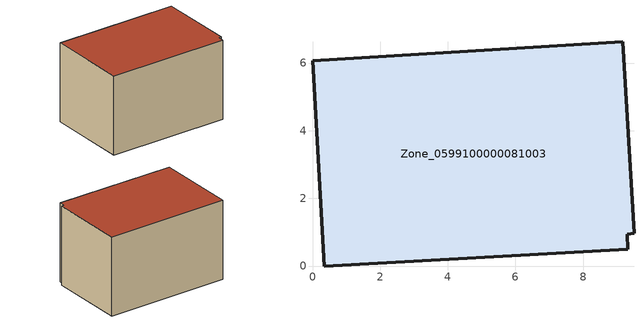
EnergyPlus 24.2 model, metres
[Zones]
Zone_0599100000081003
 floor ground (C_G): 9.5,0.97 9.3,0.94 9.31,0.49 0.35,0 0,6.06 9.17,6.62 z0
 wall outside (C_F): 9.5,0.97 9.17,6.62 0,6.06 0.35,0 9.31,0.49 9.3,0.94 9.5,0.97 z0:5.88
 roof outside (C_R): 9.3,0.94 9.5,0.97 9.17,6.62 0,6.06 0.35,0 9.31,0.49 z5.88
[BUILDING]
Pand.0599100000081003: North Axis=0; Terrain=City; Loads Convergence Tolerance Value=0.04; Temperature Convergence Tolerance Value=0.4; Solar Distribution=FullExterior; Maximum Number of Warmup Days=25; Minimum Number of Warmup Days=1
[Site:Location]
Rotterdam.The.Hague.AP_ZH_NLD Design_Conditions: Latitude=51.96; Longitude=4.45; Time Zone=1; Elevation=-4.5
[SITE:GROUNDTEMPERATURE:BUILDINGSURFACE]
18, 18, 18, 18, 18, 18, 18, 18, 18, 18, 18, 18
[MATERIAL] Thermal Absorptance=0.9; Solar Absorptance=0.7; Visible Absorptance=0.7
Name | Roughness | Thickness | Conductivity | Density | Specific Heat
G.TC.1946-1964 | MediumSmooth | 0.15 | 1 | 540 | 1210
F.TC.1946-1964 | Rough | 0.3 | 0.857143 | 1920 | 840
R.TC.1946-1964 | MediumRough | 0.2 | 0.235294 | 1500 | 1000
[CONSTRUCTION]
C_G: G.TC.1946-1964
C_F: F.TC.1946-1964
C_R: R.TC.1946-1964
[ZONE]
Zone_0599100000081003: Type=1; Multiplier=1; Ceiling Height=Autocalculate; Volume=Autocalculate; Floor Area=autocalculate; Part of Total Floor Area=Yes
[ZONEINFILTRATION:DESIGNFLOWRATE]
Infil_Zone_0599100000081003: Zone or ZoneList or Space or SpaceList=Zone_0599100000081003; Schedule=AlwaysOn; Design Flow Rate Calculation Method=Flow/Area; Flow Rate per Floor Area=0.003; Constant Term Coefficient=1; Temperature Term Coefficient=0; Velocity Term Coefficient=0; Velocity Squared Term Coefficient=0
[HVACTEMPLATE:ZONE:IDEALLOADSAIRSYSTEM]
Zone_0599100000081003: Maximum Heating Supply Air Temperature=50; Minimum Cooling Supply Air Temperature=13; Maximum Heating Supply Air Humidity Ratio=0.0156; Minimum Cooling Supply Air Humidity Ratio=0.0077; Heating Limit=NoLimit; Cooling Limit=NoLimit; Dehumidification Control Type=ConstantSensibleHeatRatio; Cooling Sensible Heat Ratio=0.7; Dehumidification Setpoint=60; Humidification Control Type=None; Humidification Setpoint=30; Outdoor Air Method=None; Outdoor Air Flow Rate per Person=0.00944; Outdoor Air Flow Rate per Zone Floor Area=0; Outdoor Air Flow Rate per Zone=0; Demand Controlled Ventilation Type=None; Outdoor Air Economizer Type=NoEconomizer; Heat Recovery Type=None; Sensible Heat Recovery Effectiveness=0.7; Latent Heat Recovery Effectiveness=0.65
[ZONECONTROL:THERMOSTAT]
ThermostatControl_Zone_0599100000081003: Zone or ZoneList=Zone_0599100000081003; Control Type Schedule=DualSetpointControlType; Control 1=Thermostat_Zone_0599100000081003; Temperature Difference Between Cutout And Setpoint=0
[THERMOSTATSETPOINT:DUALSETPOINT]
Thermostat_Zone_0599100000081003: Heating Setpoint Temperature Schedule=HeatingSetpoint_Zone_0599100000081003; Cooling Setpoint Temperature Schedule=CoolingSetpoint_Zone_0599100000081003
[SCHEDULE:COMPACT]
HeatingSetpoint_Zone_0599100000081003: Through: 12/31, For: AllDays, Until: 24:00, 21
CoolingSetpoint_Zone_0599100000081003: Through: 12/31, For: AllDays, Until: 24:00, 24
DualSetpointControlType: Through: 12/31, For: AllDays, Until: 24:00, 4
AlwaysOn: Through: 12/31, For: AllDays, Until: 24:00, 1
